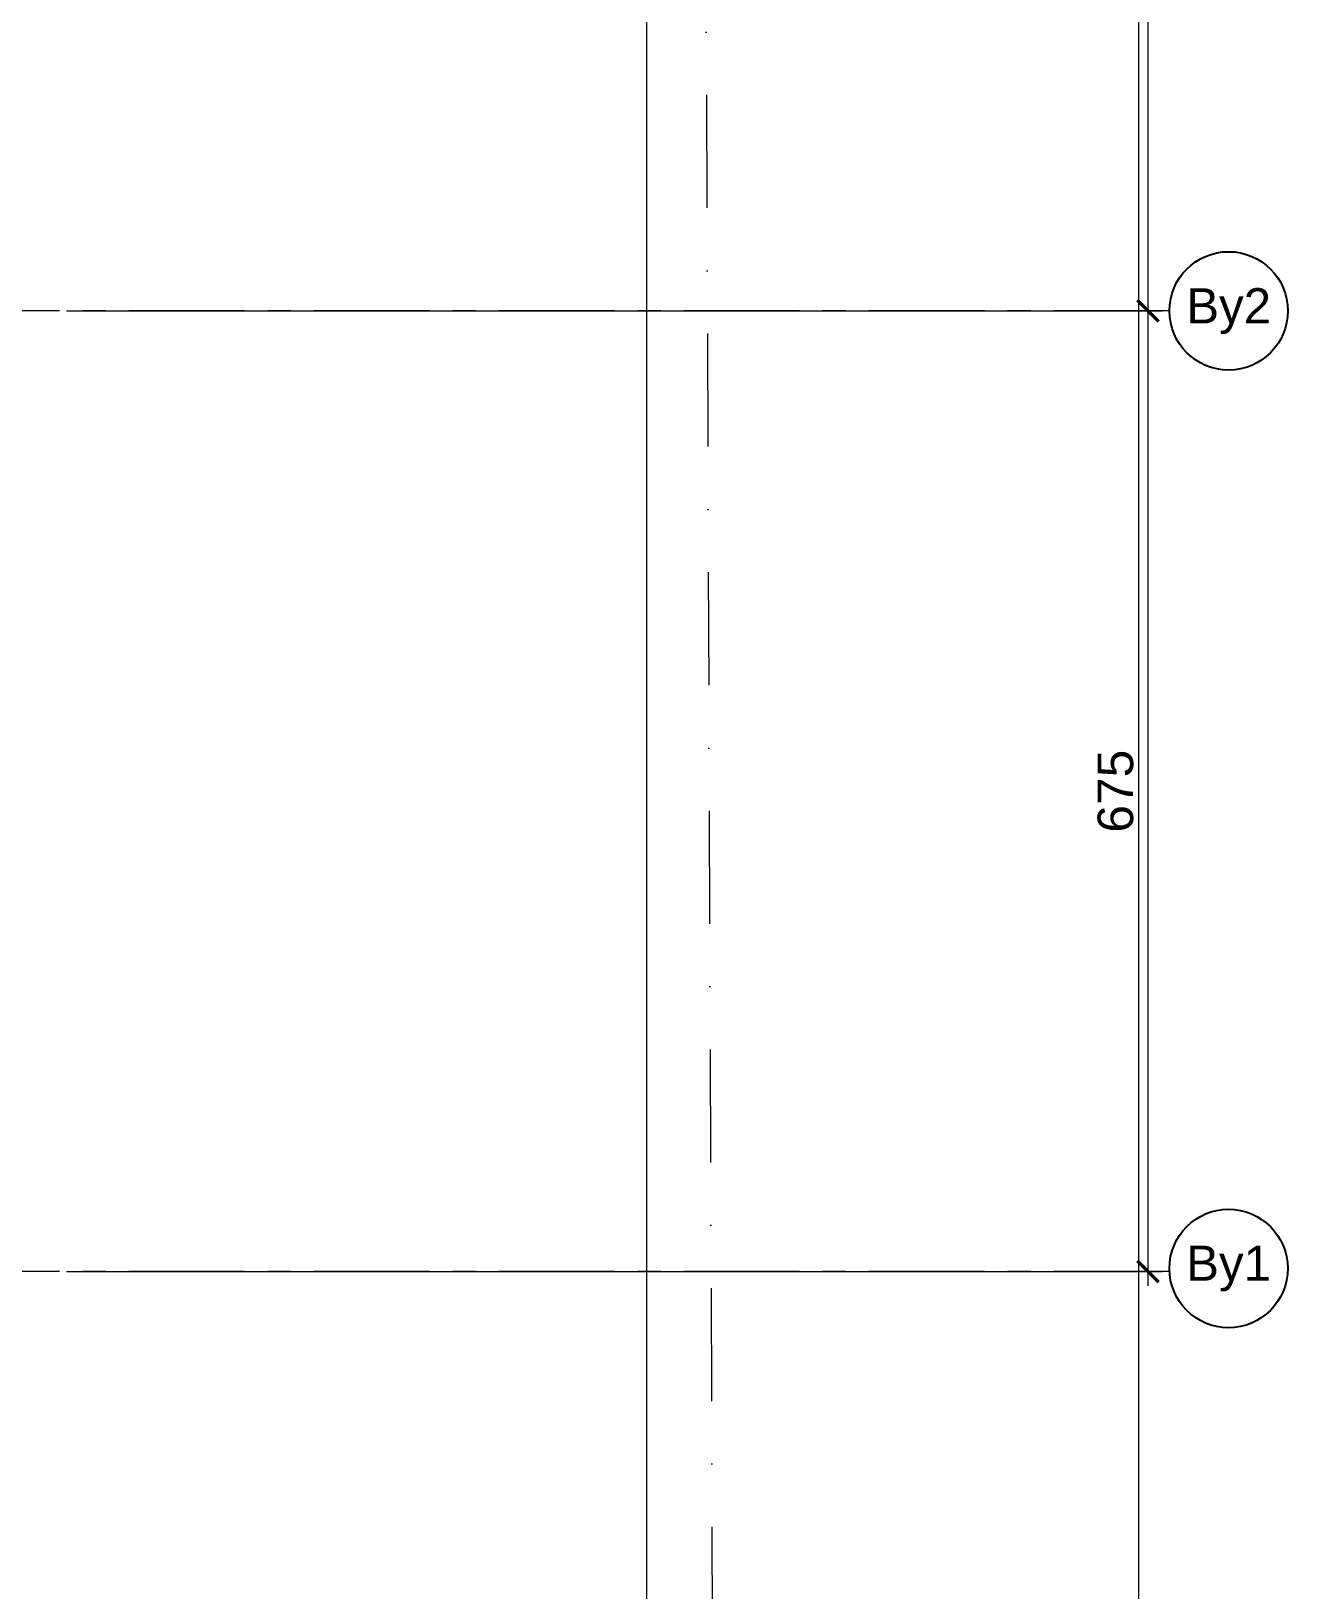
# Model space of a CAD drawing. Header units: centimetres. Extents: x 99002 to 104403, y -55119 to -48358.
# Drawn here: x 103519 to 104403, y -54321 to -53226 of the extents above; entities that cross this region are included whole.
import ezdxf
from ezdxf.enums import TextEntityAlignment as Align

# ---------------------------------------------------------------- set-up
doc = ezdxf.new("R2010")
doc.units = ezdxf.units.CM
doc.header["$LTSCALE"] = 50
doc.header["$MEASUREMENT"] = 0
for name, pattern in [('23486-A01$0${ Chain Double-Dash }', [0]), ('AXES', [2, 1.25, -0.25, 0.25, -0.25]), ('CACHE', [0.375, 0.25, -0.125]), ('Dot & Dashed', [335.138881, 158.75, -88.194444, 0, -88.194437])]:
    doc.linetypes.add(name, pattern=pattern)
doc.layers.get('0').update_dxf_attribs({"color": 8})
doc.layers.add('AXES', color=10, linetype='AXES')
doc.layers.add('BETON CACHE', color=4, linetype='CACHE', lineweight=5)
doc.layers.add('MACONNERIE COUPE', color=7, linetype='Continuous', lineweight=30)
doc.layers.add('FMULT', color=150, linetype='Continuous', plot=False)
doc.layers.add('HORS GEL', color=7, linetype='CACHE', lineweight=15, true_color=0x00661a)
doc.styles.add('FN_TEXT_1.50', font='arial.ttf', dxfattribs={"height": 10})
doc.styles.add('RS_TEXT_1.50', font='arial.ttf', dxfattribs={"height": 12.5})
doc.styles.add('RS_TXT_100', font='arial.ttf', dxfattribs={"height": 25})
doc.dimstyles.new('RS_100CM_LINEAIRE', dxfattribs={"dimscale": 10, "dimtxt": 25, "dimasz": 1.5, "dimexe": 1, "dimexo": 2.5, "dimgap": 1, "dimtad": 1, "dimdec": 1, "dimrnd": 0.5, "dimdsep": 46, "dimtxsty": 'RS_TXT_100', "dimblk1": 'ARCHTICK', "dimblk2": 'ARCHTICK', "dimsah": 1, "dimcen": 2.5, "dimdle": 1, "dimclrt": 4, "dimadec": 0, "dimazin": 2, "dimtfac": 1, "dimtdec": 1, "dimtix": 1, "dimtmove": 2, "dimatfit": 3, "dimfxl": 1, "dimtolj": 1, "dimtzin": 0, "dimarcsym": 0})

# ---------------------------------------------------------------- blocks, each defined once
blk = doc.blocks.new('AXES_FN')
at = {"color": 0, "linetype": 'Continuous'}
blk.add_circle((0, 15), 22.18, dxfattribs=at)
at = {"color": 0, "style": 'FN_TEXT_1.50'}
blk.add_attdef('AXES', text='', height=12.5, dxfattribs=at).set_placement((-48.89, 20.63), align=Align.MIDDLE_CENTER)
blk = doc.blocks.new('_ArchTick')
at = {"color": 0, "linetype": 'ByBlock', "const_width": 0.15}
blk.add_lwpolyline([(-0.5, -0.5), (0.5, 0.5)], dxfattribs=at)
blk = doc.blocks.new('*D256')
at = {"layer": 'AXES', "color": 0, "linetype": 'Continuous', "lineweight": -2, "ltscale": 0.5, "transparency": 16777216}
for p, q in [((75343.4, -45139.7), (75343.4, -44444.7)), ((74583.4, -44454.7), (75353.4, -44454.7)), ((74583.4, -45129.7), (75353.4, -45129.7))]:
    blk.add_line(p, q, dxfattribs=at)
at = {"layer": 'Defpoints', "color": 0, "linetype": 'Continuous', "ltscale": 0.5, "transparency": 16777216}
for p in [(74558.4, -44454.7), (75343.4, -44454.7), (74558.4, -45129.7)]:
    blk.add_point(p, dxfattribs=at)
at = {"layer": 'AXES', "color": 0, "linetype": 'Continuous', "lineweight": -2, "ltscale": 0.5, "transparency": 16777216, "xscale": 15, "yscale": 15, "zscale": 15}
for p, rotation in [((75343.4, -44454.7), 90), ((75343.4, -45129.7), 270)]:
    blk.add_blockref('_ArchTick', p, dxfattribs=dict(at, rotation=rotation))
at = {"layer": 'AXES', "color": 4, "linetype": 'Continuous', "lineweight": 5, "ltscale": 0.5, "transparency": 16777216, "insert": (75320.6, -44792.2), "char_height": 25, "attachment_point": 5, "rotation": 90, "style": 'RS_TXT_100'}
blk.add_mtext('\\A1;675', dxfattribs=at)
blk = doc.blocks.new('*D257')
at = {"layer": 'AXES', "color": 0, "linetype": 'Continuous', "lineweight": -2, "ltscale": 0.5, "transparency": 16777216}
for p, q in [((75343.4, -44464.7), (75343.4, -43844.7)), ((74583.4, -43854.7), (75353.4, -43854.7)), ((74583.4, -44454.7), (75353.4, -44454.7))]:
    blk.add_line(p, q, dxfattribs=at)
at = {"layer": 'Defpoints', "color": 0, "linetype": 'Continuous', "ltscale": 0.5, "transparency": 16777216}
for p in [(74558.4, -43854.7), (75343.4, -43854.7), (74558.4, -44454.7)]:
    blk.add_point(p, dxfattribs=at)
at = {"layer": 'AXES', "color": 0, "linetype": 'Continuous', "lineweight": -2, "ltscale": 0.5, "transparency": 16777216, "xscale": 15, "yscale": 15, "zscale": 15}
for p, rotation in [((75343.4, -43854.7), 90), ((75343.4, -44454.7), 270)]:
    blk.add_blockref('_ArchTick', p, dxfattribs=dict(at, rotation=rotation))
at = {"layer": 'AXES', "color": 4, "linetype": 'Continuous', "lineweight": 5, "ltscale": 0.5, "transparency": 16777216, "insert": (75320.6, -44154.7), "char_height": 25, "attachment_point": 5, "rotation": 90, "style": 'RS_TXT_100'}
blk.add_mtext('\\A1;600', dxfattribs=at)
blk = doc.blocks.new('A$Cb79da119')
at = {"layer": 'AXES', "lineweight": 5, "ltscale": 1.3}
for p, q in [((3195, -2560), (-1985, -2560)), ((3195, -3235), (-1985, -3235))]:
    blk.add_line(p, q, dxfattribs=at)
at = {"layer": 'HORS GEL', "linetype": '23486-A01$0${ Chain Double-Dash }', "ltscale": 1.2}
blk.add_line((2827.5, 1580), (2827.5, -4150), dxfattribs=at)
at = {"layer": 'AXES', "linetype": 'ByBlock'}
ref = blk.add_blockref('AXES_FN', (3208.46, -2560), dxfattribs=dict(at, xscale=1.875, yscale=1.875, zscale=1.875, rotation=270))
ref.add_attrib('AXES', 'By2', dxfattribs={"layer": '0', "color": 0, "height": 24.75, "style": 'RS_TEXT_1.50'}).set_placement((3236.59, -2560), align=Align.MIDDLE)
ref = blk.add_blockref('AXES_FN', (3208.4, -3232.83), dxfattribs=dict(at, xscale=1.875, yscale=1.875, zscale=1.875, rotation=270))
ref.add_attrib('AXES', 'By1', dxfattribs={"layer": '0', "color": 0, "height": 24.75, "style": 'RS_TEXT_1.50'}).set_placement((3236.53, -3232.83), align=Align.MIDDLE)
at = {"layer": 'AXES', "linetype": 'Continuous', "lineweight": 5, "ltscale": 0.5}
for base, p1, p2, picture, middle in [((3179.95, -1960), (2395, -2560), (2395, -1960), '*D257', (3157.18, -2260)), ((3179.95, -2560), (2395, -3235), (2395, -2560), '*D256', (3157.18, -2897.5))]:
    dim = blk.add_linear_dim(base=base, p1=p1, p2=p2, angle=270, dimstyle='RS_100CM_LINEAIRE', dxfattribs=at)
    dim.commit()
    dim.dimension.update_dxf_attribs({"geometry": picture, "text_midpoint": middle, "insert": (-72163.45, 41894.73)})

msp = doc.modelspace()

# ---------------------------------------------------------------- linework, layer by layer
at = {"layer": 'BETON CACHE', "color": 232, "linetype": 'Dot & Dashed', "ltscale": 0.01}
msp.add_lwpolyline([(103999.97, -54847.46), (102686.73, -54807.71), (99339.48, -54401.92), (99740.58, -49521.26), (103389.86, -49407.74), (103979.26, -49414.31)], close=True, dxfattribs=at)
at = {"layer": 'FMULT', "lineweight": 5, "ltscale": 0.5}
msp.add_lwpolyline([(99001.91, -55119.47), (104297.68, -55119.47), (104297.68, -48775.25), (99001.91, -48775.25)], close=True, dxfattribs=at)

# ---------------------------------------------------------------- block references
at = {"layer": 'MACONNERIE COUPE', "lineweight": 5, "ltscale": 0.5}
msp.add_blockref('A$Cb79da119', (101124.34, -50862.36), dxfattribs=at)

doc.saveas('drawing.dxf')
